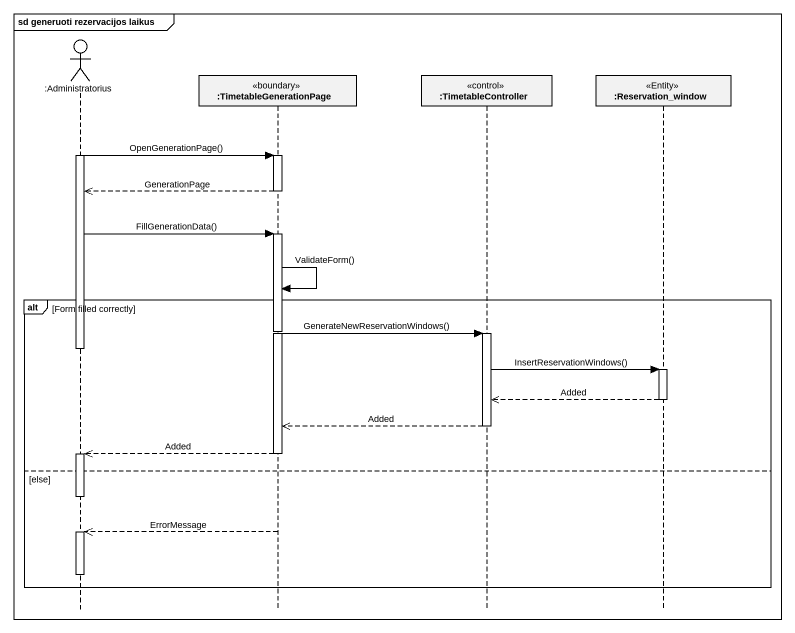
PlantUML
@startuml
mainframe sd generuoti rezervacijos laikus
hide footbox
actor ":Administratorius" as Administratorius
participant ":TimetableGenerationPage" as TimetableGenerationPage <<boundary>>
participant ":TimetableController" as TimetableController <<control>>
participant ":Reservation_window" as Reservation_window <<Entity>>

activate Administratorius
Administratorius -> TimetableGenerationPage : OpenGenerationPage()
activate TimetableGenerationPage
TimetableGenerationPage -->> Administratorius : GenerationPage
deactivate TimetableGenerationPage
Administratorius -> TimetableGenerationPage : FillGenerationData()
activate TimetableGenerationPage
TimetableGenerationPage -> TimetableGenerationPage : ValidateForm()
alt Form filled correctly
  TimetableGenerationPage -> TimetableController : GenerateNewReservationWindows()
  activate TimetableController
  deactivate Administratorius
  TimetableController -> Reservation_window : InsertReservationWindows()
  activate Reservation_window
  Reservation_window -->> TimetableController : Added
  deactivate Reservation_window
  TimetableController -->> TimetableGenerationPage : Added
  deactivate TimetableController
  TimetableGenerationPage -->> Administratorius : Added
  deactivate TimetableGenerationPage
  activate Administratorius
else else
  deactivate Administratorius
  TimetableGenerationPage -->> Administratorius : ErrorMessage
  activate Administratorius
  deactivate Administratorius
end
@enduml
